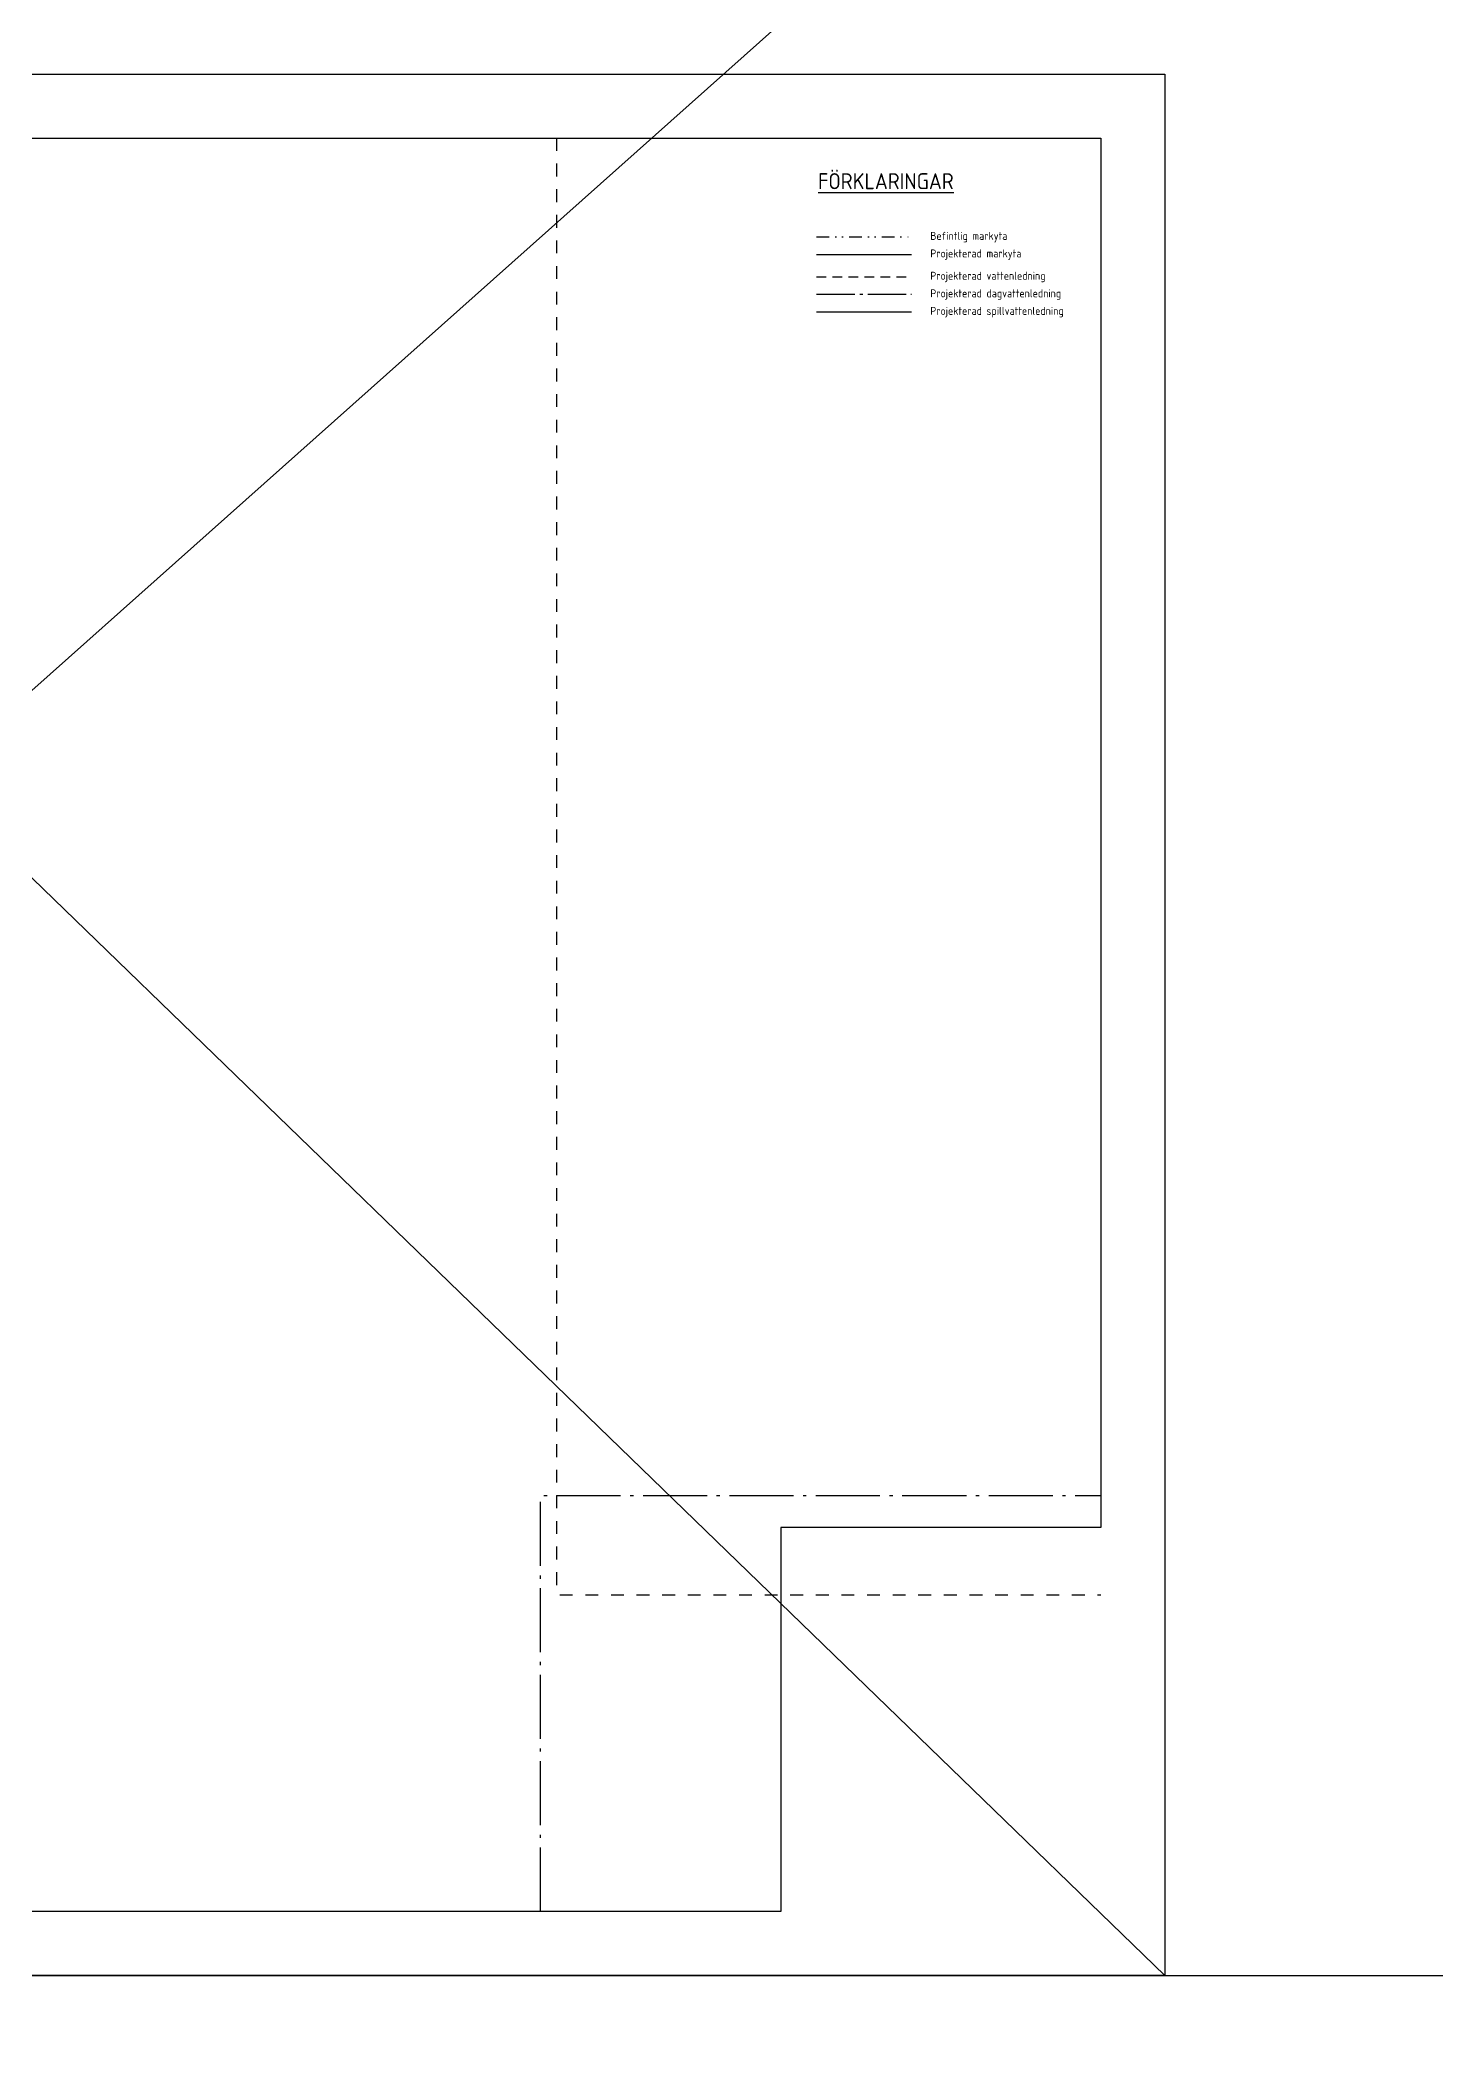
# Model space of a CAD drawing. Header units: metres. Extents: x 14120 to 17296, y 12612 to 17223.
# Drawn here: x 15610 to 16046, y 16157 to 16780 of the extents above; entities that cross this region are included whole.
import ezdxf

# ---------------------------------------------------------------- set-up
doc = ezdxf.new("R2010")
doc.units = ezdxf.units.M
doc.header["$MEASUREMENT"] = 0
for name, pattern in [('AA_DASHED_4', [8, 4, -4]), ('BH90-PMB-DV', [16, 12, -1.5, 1, -1.5]), ('BH90-PMB-SPV', [16, 8, 8]), ('CENTRUMLINJE', [27, 20, -3, 1, -3]), ('DIVIDE', [10, 4, -2, 0, -2, 0, -2]), ('STRECKAD_3', [5, 3, -2])]:
    doc.linetypes.add(name, pattern=pattern)
doc.layers.get('DEFPOINTS').update_dxf_attribs({"color": 5, "linetype": 'CONTINUOUS'})
for name, color, linetype in [('05_txt', 1, 'CONTINUOUS'), ('M-36-Mark_H', 4, 'DIVIDE'), ('M-412', 3, 'BH90-PMB-DV'), ('M-414', 1, 'STRECKAD_3'), ('M-46-MARK', 4, 'CONTINUOUS'), ('M-46-Spillvledn', 6, 'BH90-PMB-SPV')]:
    doc.layers.add(name, color=color, linetype=linetype)
doc.layers.add('Slask', color=6, linetype='CONTINUOUS', plot=False)
doc.styles.add('ISO', font='iso.shx')

msp = doc.modelspace()

# ---------------------------------------------------------------- linework, layer by layer
at = {"layer": 'DEFPOINTS'}
msp.add_xline((14160.19, 16174.839), (1, 0), dxfattribs=at)
at = {"layer": 'DEFPOINTS', "flags": 128}
for points in [[(15120.19, 16174.839), (15120.19, 16768.839), (15961.19, 16768.839), (15961.19, 16174.839)], [(15160.19, 16194.839), (15160.19, 16748.839), (15941.19, 16748.839), (15941.19, 16314.839), (15841.19, 16314.839), (15841.19, 16194.839)]]:
    msp.add_lwpolyline(points, close=True, dxfattribs=at)
at = {"layer": 'DEFPOINTS', "color": 7, "linetype": 'AA_DASHED_4', "flags": 128}
msp.add_lwpolyline([(15771.19, 16748.839), (15771.19, 16293.839), (15941.19, 16293.839)], dxfattribs=at)
at = {"layer": 'DEFPOINTS', "color": 3, "linetype": 'CENTRUMLINJE', "flags": 128}
msp.add_lwpolyline([(15766.19, 16194.839), (15766.19, 16324.839), (15941.19, 16324.839)], dxfattribs=at)
at = {"layer": 'M-36-Mark_H'}
msp.add_line((15852.373, 16717.972), (15882.082, 16717.972), dxfattribs=at)
at = {"layer": 'M-412'}
msp.add_line((15852.373, 16700.022), (15882.082, 16700.022), dxfattribs=at)
at = {"layer": 'M-414'}
msp.add_line((15852.373, 16705.507), (15882.082, 16705.507), dxfattribs=at)
at = {"layer": 'M-46-MARK', "color": 3}
msp.add_line((15852.373, 16712.487), (15882.082, 16712.487), dxfattribs=at)
at = {"layer": 'M-46-Spillvledn'}
msp.add_line((15852.373, 16694.538), (15882.082, 16694.538), dxfattribs=at)
at = {"layer": 'Slask', "flags": 128}
for points in [[(16045.644, 16966.969), (15041.736, 16072.503)], [(15961.19, 16174.839), (15180.19, 16931.454)]]:
    msp.add_lwpolyline(points, dxfattribs=at)

# ---------------------------------------------------------------- texts
at = {"layer": '05_txt', "color": 7, "style": 'ISO'}
msp.add_text('%%uFÖRKLARINGAR', height=5, dxfattribs=at).set_placement((15852.872, 16732.86))
at = {"layer": '05_txt', "style": 'ISO'}
for s, p in [('Befintlig markyta', (15887.934, 16717.028)), ('Projekterad markyta', (15887.934, 16711.544)), ('Projekterad vattenledning', (15887.934, 16704.564)), ('Projekterad dagvattenledning', (15887.934, 16699.079)), ('Projekterad spillvattenledning', (15887.934, 16693.595))]:
    msp.add_text(s, height=2.5, dxfattribs=at).set_placement(p)

doc.saveas('drawing.dxf')
